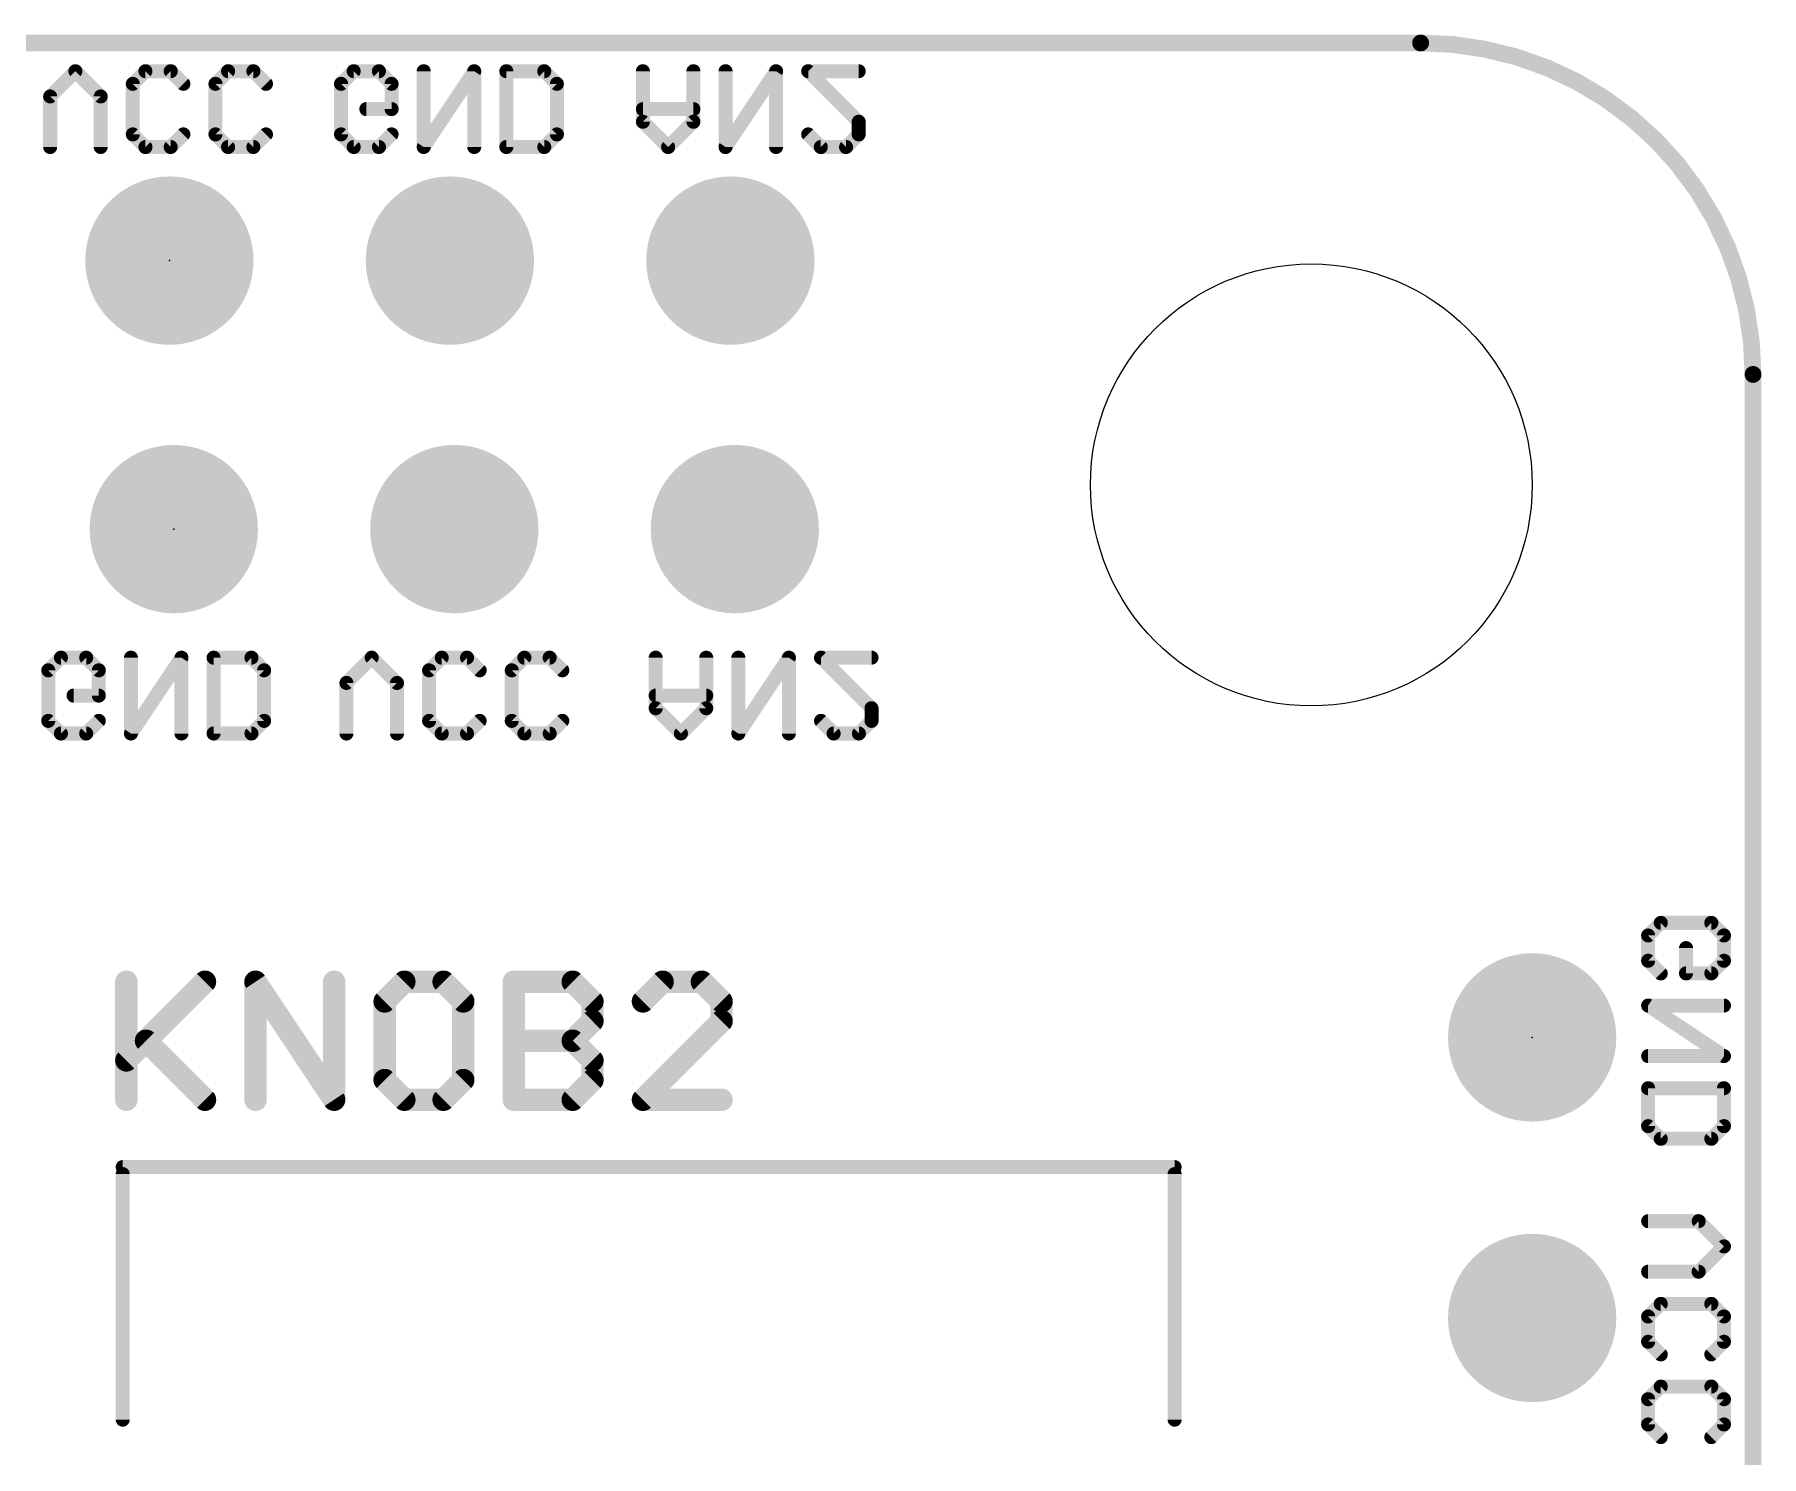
# Model space of a CAD drawing. Extents: x -0.1 to 52.1, y -0.1 to 31.1.
# Drawn here: x 36.44 to 52.08, y 18.21 to 31.08 of the extents above; entities that cross this region are included whole.
import ezdxf

# ---------------------------------------------------------------- set-up
doc = ezdxf.new("R2010")
doc.units = 0
for name, color, linetype in [('17', 82, 'CONTINUOUS'), ('20', 7, 'CONTINUOUS'), ('21', 253, 'CONTINUOUS'), ('24', 7, 'CONTINUOUS'), ('25', 253, 'CONTINUOUS'), ('28', 253, 'CONTINUOUS'), ('52', 253, 'CONTINUOUS')]:
    doc.layers.add(name, color=color, linetype=linetype)

# ---------------------------------------------------------------- blocks, each defined once
blk = doc.blocks.new('RECT')
blk.add_solid([(-0.5, -0.5), (0.5, -0.5), (-0.5, 0.5), (0.5, 0.5)])
blk = doc.blocks.new('ROUNDP')
at = {"const_width": 0.5}
blk.add_lwpolyline([(0, -0.25, 1), (0, 0.25, 1), (0, -0.25)], format="xyb", dxfattribs=at)

msp = doc.modelspace()

# ---------------------------------------------------------------- linework, layer by layer
at = {"layer": '20', "const_width": 0.1524}
for points in [[(48.99, 31), (3.81, 31)], [(52, 3), (52, 28)]]:
    msp.add_lwpolyline(points, dxfattribs=at)
at = {"layer": '20'}
for points, const_width in [([(52, 28, 0.4142), (48.99, 31)], 0.1524), ([(48.9899, 31.0381, 1), (48.9901, 30.9619)], 0.0762), ([(48.99, 30.9619, 1), (48.99, 31.0381)], 0.0762), ([(52.0381, 28, 1), (51.9619, 28)], 0.0762), ([(51.9619, 27.9999, 1), (52.0381, 28.0001)], 0.0762)]:
    msp.add_lwpolyline(points, format="xyb", dxfattribs=dict(at, const_width=const_width))
msp.add_circle((48, 27), 2, dxfattribs=at)
at = {"layer": '21', "const_width": 0.127}
for points in [[(46.7625, 20.826), (37.2375, 20.826)], [(37.2375, 18.54), (37.2375, 20.7625)], [(46.7625, 18.54), (46.7625, 20.7625)]]:
    msp.add_lwpolyline(points, dxfattribs=at)
at = {"layer": '21', "const_width": 0.0635}
for points in [[(37.2375, 20.8577, 1), (37.2375, 20.7943)], [(37.2693, 20.7625, 1), (37.2058, 20.7625)], [(46.7943, 20.7625, 1), (46.7308, 20.7625)], [(46.7625, 20.7943, 1), (46.7625, 20.8577)], [(37.2058, 18.54, 1), (37.2693, 18.54)], [(46.7308, 18.54, 1), (46.7943, 18.54)]]:
    msp.add_lwpolyline(points, format="xyb", dxfattribs=at)
at = {"layer": '24'}
for p in [(37.66, 29.03), (37.7, 26.6), (50, 22)]:
    msp.add_point(p, dxfattribs=at)
at = {"layer": '25', "const_width": 0.2032}
for points in [[(37.2706, 22.5033), (37.2706, 21.4356)], [(37.2706, 21.7915), (37.9824, 22.5033)], [(38.44, 21.4356), (38.44, 22.5033)], [(38.44, 22.5033), (39.1518, 21.4356)], [(39.1518, 21.4356), (39.1518, 22.5033)], [(39.7873, 22.5033), (39.6094, 22.3254)], [(40.1433, 22.5033), (39.7873, 22.5033)], [(40.3212, 22.3254), (40.1433, 22.5033)], [(40.7788, 21.4356), (40.7788, 22.5033)], [(40.7788, 22.5033), (41.3127, 22.5033)], [(41.3127, 22.5033), (41.4906, 22.3254)], [(42.1261, 22.5033), (41.9482, 22.3254)], [(42.482, 22.5033), (42.1261, 22.5033)], [(42.66, 22.3254), (42.482, 22.5033)], [(39.6094, 22.3254), (39.6094, 21.6136)], [(40.3212, 21.6136), (40.3212, 22.3254)], [(41.4906, 22.3254), (41.4906, 22.1474)], [(42.66, 22.1474), (42.66, 22.3254)], [(41.4906, 22.1474), (41.3127, 21.9695)], [(41.9482, 21.4356), (42.66, 22.1474)], [(37.4486, 21.9695), (37.9824, 21.4356)], [(40.7788, 21.9695), (41.3127, 21.9695)], [(41.3127, 21.9695), (41.4906, 21.7915)], [(41.4906, 21.7915), (41.4906, 21.6136)], [(39.6094, 21.6136), (39.7873, 21.4356)], [(40.1433, 21.4356), (40.3212, 21.6136)], [(41.4906, 21.6136), (41.3127, 21.4356)], [(39.7873, 21.4356), (40.1433, 21.4356)], [(41.3127, 21.4356), (40.7788, 21.4356)], [(42.66, 21.4356), (41.9482, 21.4356)]]:
    msp.add_lwpolyline(points, dxfattribs=at)
at = {"layer": '25', "const_width": 0.1016}
for points in [[(37.3214, 22.5033, 1), (37.2198, 22.5033)], [(38.0183, 22.4674, 1), (37.9465, 22.5392)], [(38.4908, 22.5033, 1), (38.3892, 22.5033)], [(38.4823, 22.5315, 1), (38.3977, 22.4751)], [(39.2026, 22.5033, 1), (39.101, 22.5033)], [(39.7873, 22.5541, 1), (39.7873, 22.4525)], [(39.8233, 22.4674, 1), (39.7514, 22.5392)], [(40.1792, 22.5392, 1), (40.1073, 22.4674)], [(40.1433, 22.4525, 1), (40.1433, 22.5541)], [(40.8296, 22.5033, 1), (40.728, 22.5033)], [(40.7788, 22.5541, 1), (40.7788, 22.4525)], [(41.3486, 22.5392, 1), (41.2767, 22.4674)], [(41.3127, 22.4525, 1), (41.3127, 22.5541)], [(42.1261, 22.5541, 1), (42.1261, 22.4525)], [(42.1621, 22.4674, 1), (42.0902, 22.5392)], [(42.518, 22.5392, 1), (42.4461, 22.4674)], [(42.482, 22.4525, 1), (42.482, 22.5541)], [(39.6602, 22.3254, 1), (39.5586, 22.3254)], [(39.5735, 22.3613, 1), (39.6453, 22.2894)], [(40.372, 22.3254, 1), (40.2704, 22.3254)], [(40.2853, 22.2894, 1), (40.3571, 22.3613)], [(41.5414, 22.3254, 1), (41.4398, 22.3254)], [(41.4547, 22.2894, 1), (41.5265, 22.3613)], [(41.9123, 22.3613, 1), (41.9841, 22.2894)], [(42.7108, 22.3254, 1), (42.6092, 22.3254)], [(42.6241, 22.2894, 1), (42.6959, 22.3613)], [(41.5265, 22.1115, 1), (41.4547, 22.1833)], [(42.6959, 22.1115, 1), (42.6241, 22.1833)], [(37.4845, 22.0054, 1), (37.4126, 21.9335)], [(40.7788, 22.0203, 1), (40.7788, 21.9187)], [(41.3486, 22.0054, 1), (41.2767, 21.9335)], [(41.2767, 22.0054, 1), (41.3486, 21.9335)], [(41.3127, 21.9187, 1), (41.3127, 22.0203)], [(41.4398, 22.1474, 1), (41.5414, 22.1474)], [(42.6092, 22.1474, 1), (42.7108, 22.1474)], [(41.5414, 21.7915, 1), (41.4398, 21.7915)], [(37.2347, 21.8274, 1), (37.3065, 21.7556)], [(41.4547, 21.7556, 1), (41.5265, 21.8274)], [(39.6453, 21.6495, 1), (39.5735, 21.5776)], [(39.5586, 21.6136, 1), (39.6602, 21.6136)], [(40.2704, 21.6136, 1), (40.372, 21.6136)], [(40.3571, 21.5776, 1), (40.2853, 21.6495)], [(41.4398, 21.6136, 1), (41.5414, 21.6136)], [(41.5265, 21.5776, 1), (41.4547, 21.6495)], [(37.2198, 21.4356, 1), (37.3214, 21.4356)], [(37.9465, 21.3997, 1), (38.0183, 21.4715)], [(38.3892, 21.4356, 1), (38.4908, 21.4356)], [(39.101, 21.4356, 1), (39.2026, 21.4356)], [(39.1095, 21.4074, 1), (39.1941, 21.4638)], [(39.7873, 21.4864, 1), (39.7873, 21.3848)], [(39.7514, 21.3997, 1), (39.8233, 21.4715)], [(40.1073, 21.4715, 1), (40.1792, 21.3997)], [(40.1433, 21.3848, 1), (40.1433, 21.4864)], [(40.7788, 21.4864, 1), (40.7788, 21.3848)], [(40.728, 21.4356, 1), (40.8296, 21.4356)], [(41.2767, 21.4715, 1), (41.3486, 21.3997)], [(41.3127, 21.3848, 1), (41.3127, 21.4864)], [(41.9482, 21.4864, 1), (41.9482, 21.3848)], [(41.9123, 21.4715, 1), (41.9841, 21.3997)], [(42.66, 21.3848, 1), (42.66, 21.4864)]]:
    msp.add_lwpolyline(points, format="xyb", dxfattribs=at)
at = {"layer": '28', "const_width": 0.127}
for points in [[(36.5805, 30.5157), (36.8093, 30.7445)], [(36.8093, 30.7445), (37.0381, 30.5157)], [(37.3289, 30.6301), (37.4433, 30.7445)], [(37.4433, 30.7445), (37.6721, 30.7445)], [(37.6721, 30.7445), (37.7865, 30.6301)], [(38.0773, 30.6301), (38.1917, 30.7445)], [(38.1917, 30.7445), (38.4205, 30.7445)], [(38.4205, 30.7445), (38.5349, 30.6301)], [(39.2145, 30.6301), (39.3289, 30.7445)], [(39.3289, 30.7445), (39.5577, 30.7445)], [(39.5577, 30.7445), (39.6721, 30.6301)], [(39.9629, 30.7445), (39.9629, 30.0581)], [(39.9629, 30.0581), (40.4205, 30.7445)], [(40.4205, 30.7445), (40.4205, 30.0581)], [(40.7113, 30.0581), (40.7113, 30.7445)], [(40.7113, 30.7445), (41.0545, 30.7445)], [(41.0545, 30.7445), (41.1689, 30.6301)], [(41.9475, 30.7445), (41.9475, 30.2869)], [(42.4051, 30.2869), (42.4051, 30.7445)], [(42.6959, 30.7445), (42.6959, 30.0581)], [(42.6959, 30.0581), (43.1535, 30.7445)], [(43.1535, 30.7445), (43.1535, 30.0581)], [(43.9019, 30.7445), (43.4443, 30.7445)], [(43.4443, 30.7445), (43.9019, 30.2869)], [(37.3289, 30.1725), (37.3289, 30.6301)], [(38.0773, 30.1725), (38.0773, 30.6301)], [(39.2145, 30.1725), (39.2145, 30.6301)], [(39.6721, 30.6301), (39.6721, 30.4013)], [(41.1689, 30.6301), (41.1689, 30.1725)], [(36.5805, 30.0581), (36.5805, 30.5157)], [(37.0381, 30.5157), (37.0381, 30.0581)], [(39.6721, 30.4013), (39.4433, 30.4013)], [(41.9475, 30.4013), (42.4051, 30.4013)], [(41.9475, 30.2869), (42.1763, 30.0581)], [(42.1763, 30.0581), (42.4051, 30.2869)], [(43.9019, 30.2869), (43.9019, 30.1725)], [(37.4433, 30.0581), (37.3289, 30.1725)], [(37.7865, 30.1725), (37.6721, 30.0581)], [(38.1917, 30.0581), (38.0773, 30.1725)], [(38.5349, 30.1725), (38.4205, 30.0581)], [(39.3289, 30.0581), (39.2145, 30.1725)], [(39.6721, 30.1725), (39.5577, 30.0581)], [(41.1689, 30.1725), (41.0545, 30.0581)], [(43.5587, 30.0581), (43.4443, 30.1725)], [(43.9019, 30.1725), (43.7875, 30.0581)], [(37.6721, 30.0581), (37.4433, 30.0581)], [(38.4205, 30.0581), (38.1917, 30.0581)], [(39.5577, 30.0581), (39.3289, 30.0581)], [(41.0545, 30.0581), (40.7113, 30.0581)], [(43.7875, 30.0581), (43.5587, 30.0581)], [(36.5635, 25.3221), (36.6779, 25.4365)], [(36.6779, 25.4365), (36.9067, 25.4365)], [(36.9067, 25.4365), (37.0211, 25.3221)], [(37.3119, 25.4365), (37.3119, 24.7501)], [(37.3119, 24.7501), (37.7695, 25.4365)], [(37.7695, 25.4365), (37.7695, 24.7501)], [(38.0603, 24.7501), (38.0603, 25.4365)], [(38.0603, 25.4365), (38.4035, 25.4365)], [(38.4035, 25.4365), (38.5179, 25.3221)], [(39.2635, 25.2077), (39.4923, 25.4365)], [(39.4923, 25.4365), (39.7211, 25.2077)], [(40.0119, 25.3221), (40.1263, 25.4365)], [(40.1263, 25.4365), (40.3551, 25.4365)], [(40.3551, 25.4365), (40.4695, 25.3221)], [(40.7603, 25.3221), (40.8747, 25.4365)], [(40.8747, 25.4365), (41.1035, 25.4365)], [(41.1035, 25.4365), (41.2179, 25.3221)], [(42.0635, 25.4365), (42.0635, 24.9789)], [(42.5211, 24.9789), (42.5211, 25.4365)], [(42.8119, 25.4365), (42.8119, 24.7501)], [(42.8119, 24.7501), (43.2695, 25.4365)], [(43.2695, 25.4365), (43.2695, 24.7501)], [(44.0179, 25.4365), (43.5603, 25.4365)], [(43.5603, 25.4365), (44.0179, 24.9789)], [(36.5635, 24.8645), (36.5635, 25.3221)], [(37.0211, 25.3221), (37.0211, 25.0933)], [(38.5179, 25.3221), (38.5179, 24.8645)], [(40.0119, 24.8645), (40.0119, 25.3221)], [(40.7603, 24.8645), (40.7603, 25.3221)], [(39.2635, 24.7501), (39.2635, 25.2077)], [(39.7211, 25.2077), (39.7211, 24.7501)], [(37.0211, 25.0933), (36.7923, 25.0933)], [(42.0635, 25.0933), (42.5211, 25.0933)], [(42.0635, 24.9789), (42.2923, 24.7501)], [(42.2923, 24.7501), (42.5211, 24.9789)], [(44.0179, 24.9789), (44.0179, 24.8645)], [(36.6779, 24.7501), (36.5635, 24.8645)], [(37.0211, 24.8645), (36.9067, 24.7501)], [(38.5179, 24.8645), (38.4035, 24.7501)], [(40.1263, 24.7501), (40.0119, 24.8645)], [(40.4695, 24.8645), (40.3551, 24.7501)], [(40.8747, 24.7501), (40.7603, 24.8645)], [(41.2179, 24.8645), (41.1035, 24.7501)], [(43.6747, 24.7501), (43.5603, 24.8645)], [(44.0179, 24.8645), (43.9035, 24.7501)], [(36.9067, 24.7501), (36.6779, 24.7501)], [(38.4035, 24.7501), (38.0603, 24.7501)], [(40.3551, 24.7501), (40.1263, 24.7501)], [(41.1035, 24.7501), (40.8747, 24.7501)], [(43.9035, 24.7501), (43.6747, 24.7501)], [(51.0501, 22.9221), (51.1645, 23.0365)], [(51.1645, 23.0365), (51.6221, 23.0365)], [(51.6221, 23.0365), (51.7365, 22.9221)], [(51.0501, 22.6933), (51.0501, 22.9221)], [(51.3933, 22.5789), (51.3933, 22.8077)], [(51.7365, 22.9221), (51.7365, 22.6933)], [(51.1645, 22.5789), (51.0501, 22.6933)], [(51.7365, 22.6933), (51.6221, 22.5789)], [(51.6221, 22.5789), (51.3933, 22.5789)], [(51.7365, 22.2881), (51.0501, 22.2881)], [(51.0501, 22.2881), (51.7365, 21.8305)], [(51.7365, 21.8305), (51.0501, 21.8305)], [(51.0501, 21.5397), (51.7365, 21.5397)], [(51.0501, 21.1965), (51.0501, 21.5397)], [(51.7365, 21.5397), (51.7365, 21.1965)], [(51.1645, 21.0821), (51.0501, 21.1965)], [(51.6221, 21.0821), (51.1645, 21.0821)], [(51.7365, 21.1965), (51.6221, 21.0821)], [(51.0501, 20.3365), (51.5077, 20.3365)], [(51.5077, 20.3365), (51.7365, 20.1077)], [(51.7365, 20.1077), (51.5077, 19.8789)], [(51.5077, 19.8789), (51.0501, 19.8789)], [(51.0501, 19.4737), (51.1645, 19.5881)], [(51.1645, 19.5881), (51.6221, 19.5881)], [(51.6221, 19.5881), (51.7365, 19.4737)], [(51.0501, 19.2449), (51.0501, 19.4737)], [(51.7365, 19.4737), (51.7365, 19.2449)], [(51.1645, 19.1305), (51.0501, 19.2449)], [(51.7365, 19.2449), (51.6221, 19.1305)], [(51.0501, 18.7253), (51.1645, 18.8397)], [(51.0501, 18.4965), (51.0501, 18.7253)], [(51.1645, 18.8397), (51.6221, 18.8397)], [(51.6221, 18.8397), (51.7365, 18.7253)], [(51.7365, 18.7253), (51.7365, 18.4965)], [(51.1645, 18.3821), (51.0501, 18.4965)], [(51.7365, 18.4965), (51.6221, 18.3821)]]:
    msp.add_lwpolyline(points, dxfattribs=at)
at = {"layer": '28', "const_width": 0.0635}
for points in [[(36.8317, 30.767, 1), (36.7868, 30.722)], [(36.8317, 30.722, 1), (36.7868, 30.767)], [(37.4433, 30.7763, 1), (37.4433, 30.7128)], [(37.4658, 30.722, 1), (37.4209, 30.767)], [(37.6946, 30.767, 1), (37.6497, 30.722)], [(37.6721, 30.7128, 1), (37.6721, 30.7763)], [(38.1917, 30.7763, 1), (38.1917, 30.7128)], [(38.2142, 30.722, 1), (38.1693, 30.767)], [(38.443, 30.767, 1), (38.3981, 30.722)], [(38.4205, 30.7128, 1), (38.4205, 30.7763)], [(39.3289, 30.7763, 1), (39.3289, 30.7128)], [(39.3513, 30.722, 1), (39.3064, 30.767)], [(39.5801, 30.767, 1), (39.5352, 30.722)], [(39.5577, 30.7128, 1), (39.5577, 30.7763)], [(39.9947, 30.7445, 1), (39.9312, 30.7445)], [(40.4523, 30.7445, 1), (40.3888, 30.7445)], [(40.4469, 30.7269, 1), (40.3941, 30.7621)], [(40.7431, 30.7445, 1), (40.6796, 30.7445)], [(40.7113, 30.7763, 1), (40.7113, 30.7128)], [(41.077, 30.767, 1), (41.0321, 30.722)], [(41.0545, 30.7128, 1), (41.0545, 30.7763)], [(41.9793, 30.7445, 1), (41.9158, 30.7445)], [(42.4368, 30.7445, 1), (42.3733, 30.7445)], [(42.7277, 30.7445, 1), (42.6642, 30.7445)], [(43.1853, 30.7445, 1), (43.1218, 30.7445)], [(43.1799, 30.7269, 1), (43.1271, 30.7621)], [(43.4443, 30.7763, 1), (43.4443, 30.7128)], [(43.4668, 30.767, 1), (43.4219, 30.722)], [(43.9019, 30.7128, 1), (43.9019, 30.7763)], [(37.3607, 30.6301, 1), (37.2972, 30.6301)], [(37.3065, 30.6526, 1), (37.3514, 30.6077)], [(37.7641, 30.6077, 1), (37.809, 30.6526)], [(38.1091, 30.6301, 1), (38.0456, 30.6301)], [(38.0549, 30.6526, 1), (38.0998, 30.6077)], [(38.5125, 30.6077, 1), (38.5574, 30.6526)], [(39.2463, 30.6301, 1), (39.1827, 30.6301)], [(39.192, 30.6526, 1), (39.237, 30.6077)], [(39.7038, 30.6301, 1), (39.6403, 30.6301)], [(39.6496, 30.6077, 1), (39.6945, 30.6526)], [(41.2007, 30.6301, 1), (41.1372, 30.6301)], [(41.1465, 30.6077, 1), (41.1914, 30.6526)], [(36.6123, 30.5157, 1), (36.5487, 30.5157)], [(36.558, 30.5382, 1), (36.603, 30.4933)], [(37.0698, 30.5157, 1), (37.0063, 30.5157)], [(37.0156, 30.4933, 1), (37.0605, 30.5382)], [(39.4433, 30.4331, 1), (39.4433, 30.3696)], [(39.6403, 30.4013, 1), (39.7038, 30.4013)], [(39.6721, 30.3696, 1), (39.6721, 30.4331)], [(41.9475, 30.4331, 1), (41.9475, 30.3696)], [(41.97, 30.3094, 1), (41.925, 30.2645)], [(42.4275, 30.2645, 1), (42.3826, 30.3094)], [(42.4051, 30.3696, 1), (42.4051, 30.4331)], [(43.9337, 30.2869, 1), (43.8702, 30.2869)], [(43.8795, 30.2645, 1), (43.9244, 30.3094)], [(37.2972, 30.1725, 1), (37.3607, 30.1725)], [(37.3514, 30.195, 1), (37.3065, 30.1501)], [(37.809, 30.1501, 1), (37.7641, 30.195)], [(38.0456, 30.1725, 1), (38.1091, 30.1725)], [(38.0998, 30.195, 1), (38.0549, 30.1501)], [(38.5574, 30.1501, 1), (38.5125, 30.195)], [(39.1827, 30.1725, 1), (39.2463, 30.1725)], [(39.237, 30.195, 1), (39.192, 30.1501)], [(39.6945, 30.1501, 1), (39.6496, 30.195)], [(41.1372, 30.1725, 1), (41.2007, 30.1725)], [(41.1914, 30.1501, 1), (41.1465, 30.195)], [(41.9158, 30.2869, 1), (41.9793, 30.2869)], [(42.3733, 30.2869, 1), (42.4368, 30.2869)], [(43.4668, 30.195, 1), (43.4219, 30.1501)], [(43.8702, 30.1725, 1), (43.9337, 30.1725)], [(43.9244, 30.1501, 1), (43.8795, 30.195)], [(36.5487, 30.0581, 1), (36.6123, 30.0581)], [(37.0063, 30.0581, 1), (37.0698, 30.0581)], [(37.4433, 30.0899, 1), (37.4433, 30.0264)], [(37.4209, 30.0357, 1), (37.4658, 30.0806)], [(37.6497, 30.0806, 1), (37.6946, 30.0357)], [(37.6721, 30.0264, 1), (37.6721, 30.0899)], [(38.1917, 30.0899, 1), (38.1917, 30.0264)], [(38.1693, 30.0357, 1), (38.2142, 30.0806)], [(38.3981, 30.0806, 1), (38.443, 30.0357)], [(38.4205, 30.0264, 1), (38.4205, 30.0899)], [(39.3289, 30.0899, 1), (39.3289, 30.0264)], [(39.3064, 30.0357, 1), (39.3513, 30.0806)], [(39.5352, 30.0806, 1), (39.5801, 30.0357)], [(39.5577, 30.0264, 1), (39.5577, 30.0899)], [(39.9365, 30.0757, 1), (39.9893, 30.0405)], [(39.9312, 30.0581, 1), (39.9947, 30.0581)], [(40.3888, 30.0581, 1), (40.4523, 30.0581)], [(40.7113, 30.0899, 1), (40.7113, 30.0264)], [(40.6796, 30.0581, 1), (40.7431, 30.0581)], [(41.0321, 30.0806, 1), (41.077, 30.0357)], [(41.0545, 30.0264, 1), (41.0545, 30.0899)], [(42.1538, 30.0806, 1), (42.1987, 30.0357)], [(42.1538, 30.0357, 1), (42.1987, 30.0806)], [(42.6695, 30.0757, 1), (42.7223, 30.0405)], [(42.6642, 30.0581, 1), (42.7277, 30.0581)], [(43.1218, 30.0581, 1), (43.1853, 30.0581)], [(43.5587, 30.0899, 1), (43.5587, 30.0264)], [(43.5363, 30.0357, 1), (43.5812, 30.0806)], [(43.7651, 30.0806, 1), (43.81, 30.0357)], [(43.7875, 30.0264, 1), (43.7875, 30.0899)], [(36.6779, 25.4683, 1), (36.6779, 25.4048)], [(36.7003, 25.414, 1), (36.6554, 25.459)], [(36.9291, 25.459, 1), (36.8842, 25.414)], [(36.9067, 25.4048, 1), (36.9067, 25.4683)], [(37.3437, 25.4365, 1), (37.2802, 25.4365)], [(37.8013, 25.4365, 1), (37.7378, 25.4365)], [(37.7959, 25.4189, 1), (37.7431, 25.4541)], [(38.0921, 25.4365, 1), (38.0286, 25.4365)], [(38.0603, 25.4683, 1), (38.0603, 25.4048)], [(38.426, 25.459, 1), (38.3811, 25.414)], [(38.4035, 25.4048, 1), (38.4035, 25.4683)], [(39.5147, 25.459, 1), (39.4698, 25.414)], [(39.5147, 25.414, 1), (39.4698, 25.459)], [(40.1263, 25.4683, 1), (40.1263, 25.4048)], [(40.1488, 25.414, 1), (40.1039, 25.459)], [(40.3776, 25.459, 1), (40.3327, 25.414)], [(40.3551, 25.4048, 1), (40.3551, 25.4683)], [(40.8747, 25.4683, 1), (40.8747, 25.4048)], [(40.8972, 25.414, 1), (40.8523, 25.459)], [(41.126, 25.459, 1), (41.0811, 25.414)], [(41.1035, 25.4048, 1), (41.1035, 25.4683)], [(42.0953, 25.4365, 1), (42.0318, 25.4365)], [(42.5528, 25.4365, 1), (42.4893, 25.4365)], [(42.8437, 25.4365, 1), (42.7802, 25.4365)], [(43.3013, 25.4365, 1), (43.2378, 25.4365)], [(43.2959, 25.4189, 1), (43.2431, 25.4541)], [(43.5603, 25.4683, 1), (43.5603, 25.4048)], [(43.5828, 25.459, 1), (43.5379, 25.414)], [(44.0179, 25.4048, 1), (44.0179, 25.4683)], [(36.5953, 25.3221, 1), (36.5318, 25.3221)], [(36.541, 25.3446, 1), (36.586, 25.2997)], [(37.0528, 25.3221, 1), (36.9893, 25.3221)], [(36.9986, 25.2997, 1), (37.0435, 25.3446)], [(38.5497, 25.3221, 1), (38.4862, 25.3221)], [(38.4955, 25.2997, 1), (38.5404, 25.3446)], [(40.0437, 25.3221, 1), (39.9802, 25.3221)], [(39.9895, 25.3446, 1), (40.0344, 25.2997)], [(40.4471, 25.2997, 1), (40.492, 25.3446)], [(40.7921, 25.3221, 1), (40.7286, 25.3221)], [(40.7379, 25.3446, 1), (40.7828, 25.2997)], [(41.1955, 25.2997, 1), (41.2404, 25.3446)], [(39.2953, 25.2077, 1), (39.2317, 25.2077)], [(39.241, 25.2302, 1), (39.286, 25.1853)], [(39.7528, 25.2077, 1), (39.6893, 25.2077)], [(39.6986, 25.1853, 1), (39.7435, 25.2302)], [(36.7923, 25.1251, 1), (36.7923, 25.0616)], [(36.9893, 25.0933, 1), (37.0528, 25.0933)], [(37.0211, 25.0616, 1), (37.0211, 25.1251)], [(42.0635, 25.1251, 1), (42.0635, 25.0616)], [(42.086, 25.0014, 1), (42.041, 24.9565)], [(42.5435, 24.9565, 1), (42.4986, 25.0014)], [(42.5211, 25.0616, 1), (42.5211, 25.1251)], [(44.0497, 24.9789, 1), (43.9862, 24.9789)], [(43.9955, 24.9565, 1), (44.0404, 25.0014)], [(36.586, 24.887, 1), (36.541, 24.8421)], [(36.5318, 24.8645, 1), (36.5953, 24.8645)], [(37.0435, 24.8421, 1), (36.9986, 24.887)], [(38.4862, 24.8645, 1), (38.5497, 24.8645)], [(38.5404, 24.8421, 1), (38.4955, 24.887)], [(39.9802, 24.8645, 1), (40.0437, 24.8645)], [(40.0344, 24.887, 1), (39.9895, 24.8421)], [(40.492, 24.8421, 1), (40.4471, 24.887)], [(40.7286, 24.8645, 1), (40.7921, 24.8645)], [(40.7828, 24.887, 1), (40.7379, 24.8421)], [(41.2404, 24.8421, 1), (41.1955, 24.887)], [(42.0318, 24.9789, 1), (42.0953, 24.9789)], [(42.4893, 24.9789, 1), (42.5528, 24.9789)], [(43.5828, 24.887, 1), (43.5379, 24.8421)], [(43.9862, 24.8645, 1), (44.0497, 24.8645)], [(44.0404, 24.8421, 1), (43.9955, 24.887)], [(36.6779, 24.7819, 1), (36.6779, 24.7184)], [(36.6554, 24.7277, 1), (36.7003, 24.7726)], [(36.8842, 24.7726, 1), (36.9291, 24.7277)], [(36.9067, 24.7184, 1), (36.9067, 24.7819)], [(37.2855, 24.7677, 1), (37.3383, 24.7325)], [(37.2802, 24.7501, 1), (37.3437, 24.7501)], [(37.7378, 24.7501, 1), (37.8013, 24.7501)], [(38.0603, 24.7819, 1), (38.0603, 24.7184)], [(38.0286, 24.7501, 1), (38.0921, 24.7501)], [(38.3811, 24.7726, 1), (38.426, 24.7277)], [(38.4035, 24.7184, 1), (38.4035, 24.7819)], [(39.2317, 24.7501, 1), (39.2953, 24.7501)], [(39.6893, 24.7501, 1), (39.7528, 24.7501)], [(40.1263, 24.7819, 1), (40.1263, 24.7184)], [(40.1039, 24.7277, 1), (40.1488, 24.7726)], [(40.3327, 24.7726, 1), (40.3776, 24.7277)], [(40.3551, 24.7184, 1), (40.3551, 24.7819)], [(40.8747, 24.7819, 1), (40.8747, 24.7184)], [(40.8523, 24.7277, 1), (40.8972, 24.7726)], [(41.0811, 24.7726, 1), (41.126, 24.7277)], [(41.1035, 24.7184, 1), (41.1035, 24.7819)], [(42.2698, 24.7726, 1), (42.3147, 24.7277)], [(42.2698, 24.7277, 1), (42.3147, 24.7726)], [(42.7855, 24.7677, 1), (42.8383, 24.7325)], [(42.7802, 24.7501, 1), (42.8437, 24.7501)], [(43.2378, 24.7501, 1), (43.3013, 24.7501)], [(43.6747, 24.7819, 1), (43.6747, 24.7184)], [(43.6523, 24.7277, 1), (43.6972, 24.7726)], [(43.8811, 24.7726, 1), (43.926, 24.7277)], [(43.9035, 24.7184, 1), (43.9035, 24.7819)], [(51.1645, 23.0682, 1), (51.1645, 23.0048)], [(51.187, 23.014, 1), (51.1421, 23.059)], [(51.6446, 23.059, 1), (51.5997, 23.014)], [(51.6221, 23.0048, 1), (51.6221, 23.0682)], [(51.0819, 22.9221, 1), (51.0184, 22.9221)], [(51.0277, 22.9446, 1), (51.0726, 22.8997)], [(51.4251, 22.8077, 1), (51.3616, 22.8077)], [(51.7683, 22.9221, 1), (51.7047, 22.9221)], [(51.714, 22.8997, 1), (51.759, 22.9446)], [(51.0184, 22.6933, 1), (51.0819, 22.6933)], [(51.0726, 22.7158, 1), (51.0277, 22.6709)], [(51.7047, 22.6933, 1), (51.7683, 22.6933)], [(51.759, 22.6709, 1), (51.714, 22.7158)], [(51.1421, 22.5565, 1), (51.187, 22.6014)], [(51.3933, 22.6107, 1), (51.3933, 22.5472)], [(51.3616, 22.5789, 1), (51.4251, 22.5789)], [(51.5997, 22.6014, 1), (51.6446, 22.5565)], [(51.6221, 22.5472, 1), (51.6221, 22.6107)], [(51.0677, 22.3145, 1), (51.0325, 22.2617)], [(51.0501, 22.3198, 1), (51.0501, 22.2563)], [(51.7365, 22.2563, 1), (51.7365, 22.3198)], [(51.0501, 21.8622, 1), (51.0501, 21.7987)], [(51.7365, 21.7987, 1), (51.7365, 21.8622)], [(51.7189, 21.8041, 1), (51.7541, 21.8569)], [(51.0501, 21.5714, 1), (51.0501, 21.5079)], [(51.0819, 21.5397, 1), (51.0184, 21.5397)], [(51.7683, 21.5397, 1), (51.7047, 21.5397)], [(51.7365, 21.5079, 1), (51.7365, 21.5714)], [(51.0184, 21.1965, 1), (51.0819, 21.1965)], [(51.0726, 21.2189, 1), (51.0277, 21.174)], [(51.1645, 21.1138, 1), (51.1645, 21.0503)], [(51.1421, 21.0596, 1), (51.187, 21.1045)], [(51.5997, 21.1045, 1), (51.6446, 21.0596)], [(51.6221, 21.0503, 1), (51.6221, 21.1138)], [(51.7047, 21.1965, 1), (51.7683, 21.1965)], [(51.759, 21.174, 1), (51.714, 21.2189)], [(51.0501, 20.3682, 1), (51.0501, 20.3048)], [(51.5302, 20.359, 1), (51.4853, 20.314)], [(51.5077, 20.3048, 1), (51.5077, 20.3682)], [(51.759, 20.0853, 1), (51.714, 20.1302)], [(51.714, 20.0853, 1), (51.759, 20.1302)], [(51.0501, 19.9107, 1), (51.0501, 19.8472)], [(51.4853, 19.9014, 1), (51.5302, 19.8565)], [(51.5077, 19.8472, 1), (51.5077, 19.9107)], [(51.1645, 19.6198, 1), (51.1645, 19.5563)], [(51.187, 19.5656, 1), (51.1421, 19.6105)], [(51.6446, 19.6105, 1), (51.5997, 19.5656)], [(51.6221, 19.5563, 1), (51.6221, 19.6198)], [(51.0819, 19.4737, 1), (51.0184, 19.4737)], [(51.0277, 19.4961, 1), (51.0726, 19.4512)], [(51.7683, 19.4737, 1), (51.7047, 19.4737)], [(51.714, 19.4512, 1), (51.759, 19.4961)], [(51.0184, 19.2449, 1), (51.0819, 19.2449)], [(51.0726, 19.2673, 1), (51.0277, 19.2224)], [(51.7047, 19.2449, 1), (51.7683, 19.2449)], [(51.759, 19.2224, 1), (51.714, 19.2673)], [(51.1421, 19.108, 1), (51.187, 19.1529)], [(51.5997, 19.1529, 1), (51.6446, 19.108)], [(51.0819, 18.7253, 1), (51.0184, 18.7253)], [(51.0277, 18.7477, 1), (51.0726, 18.7028)], [(51.1645, 18.8714, 1), (51.1645, 18.8079)], [(51.187, 18.8172, 1), (51.1421, 18.8621)], [(51.6446, 18.8621, 1), (51.5997, 18.8172)], [(51.6221, 18.8079, 1), (51.6221, 18.8714)], [(51.7683, 18.7253, 1), (51.7047, 18.7253)], [(51.714, 18.7028, 1), (51.759, 18.7477)], [(51.0184, 18.4965, 1), (51.0819, 18.4965)], [(51.0726, 18.5189, 1), (51.0277, 18.474)], [(51.7047, 18.4965, 1), (51.7683, 18.4965)], [(51.759, 18.474, 1), (51.714, 18.5189)], [(51.1421, 18.3596, 1), (51.187, 18.4045)], [(51.5997, 18.4045, 1), (51.6446, 18.3596)]]:
    msp.add_lwpolyline(points, format="xyb", dxfattribs=at)

# ---------------------------------------------------------------- block references
at = {"layer": '17', "xscale": 1.524, "yscale": 1.524}
for p, rotation in [((37.66, 29.03), 270), ((37.66, 29.03), 270), ((40.2, 29.03), 270), ((40.2, 29.03), 270), ((42.74, 29.03), 270), ((42.74, 29.03), 270), ((37.7, 26.6), 270), ((37.7, 26.6), 270), ((40.24, 26.6), 270), ((40.24, 26.6), 270), ((42.78, 26.6), 270), ((42.78, 26.6), 270), ((50, 22), 180), ((50, 22), 180), ((50, 19.46), 180), ((50, 19.46), 180)]:
    msp.add_blockref('ROUNDP', p, dxfattribs=dict(at, rotation=rotation))
at = {"layer": '52', "xscale": 0.508, "yscale": 0.508}
for p in [(37.66, 29.03), (40.2, 29.03), (42.74, 29.03), (37.7, 26.6), (40.24, 26.6), (42.78, 26.6)]:
    msp.add_blockref('RECT', p, dxfattribs=at)
at = {"layer": '52', "xscale": 0.508, "yscale": 0.508, "rotation": 270}
for p in [(50, 22), (50, 19.46)]:
    msp.add_blockref('RECT', p, dxfattribs=at)

doc.saveas('drawing.dxf')
